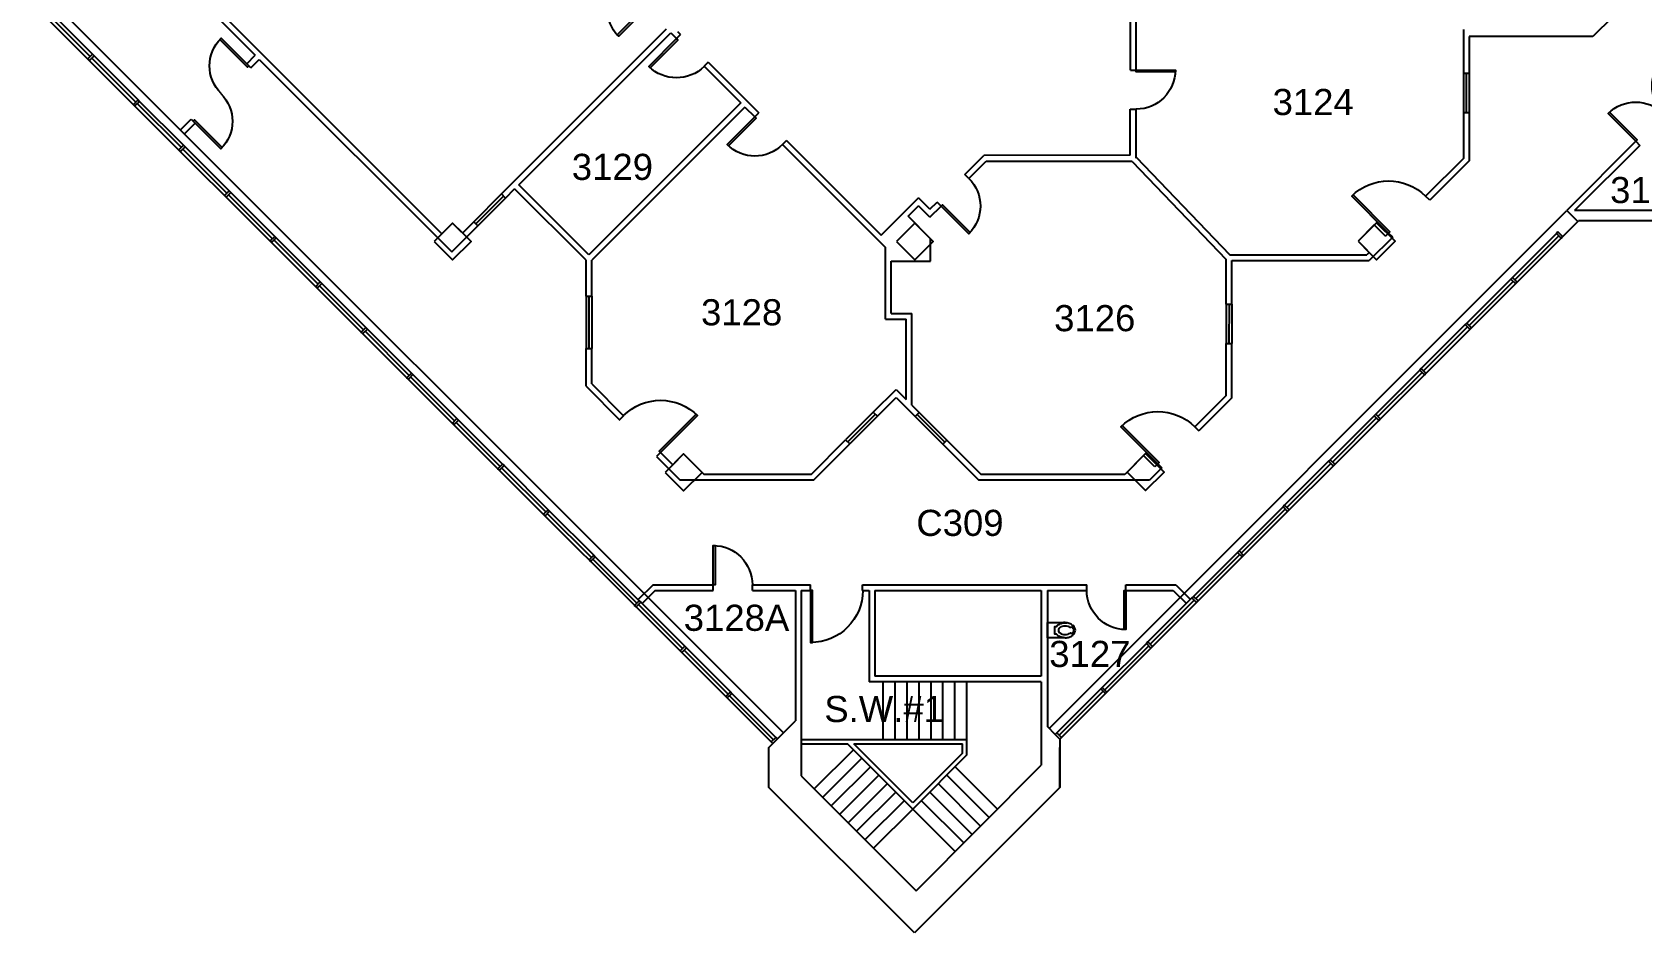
# Model space of a CAD drawing. Header units: inches. Extents: x -1169 to 5569, y -44 to 4300.
# Drawn here: x 878 to 2356, y -28 to 799 of the extents above; entities that cross this region are included whole.
import ezdxf

# ---------------------------------------------------------------- set-up
doc = ezdxf.new("R2010")
doc.units = ezdxf.units.IN
doc.header["$LTSCALE"] = 96
doc.header["$MEASUREMENT"] = 0
doc.layers.get('0').update_dxf_attribs({"linetype": 'CONTINUOUS'})
for name, color, linetype in [('A-ANNO-ROOM', 4, 'CONTINUOUS'), ('A-DOOR', 2, 'CONTINUOUS'), ('A-FLOR-PFIX', 2, 'CONTINUOUS'), ('A-FLOR-STRS', 2, 'CONTINUOUS'), ('A-GLAZ', 2, 'CONTINUOUS'), ('A-GLAZ-SILL', 1, 'CONTINUOUS'), ('A-WALL-FULL', 6, 'CONTINUOUS')]:
    doc.layers.add(name, color=color, linetype=linetype)
doc.styles.add('Arial', font='arial.ttf')

# ---------------------------------------------------------------- blocks, each defined once
blk = doc.blocks.new('P2477016')
for p, q in [((-3.603083, -23.831759), (-3.603083, -23.831759)), ((-2.504894, -21.068753), (-2.504894, -21.068753))]:
    blk.add_line(p, q)
for points in [[(-6.93083, -16.399601, -0.022673), (-7, -14.875), (-7, 0), (-3.020761, 0), (0, 0), (3.020761, 0), (7, 0), (7, -14.875)], [(-6.937926, -16.211212, -0.074934), (-6.387938, -12.562014, -0.085426), (-4.920528, -9.670474, -0.066386), (-3.550098, -8.264603), (-3.550098, -6.711212), (3.449902, -6.711212), (3.449902, -8.264603, -0.066386), (4.820333, -9.670474, -0.085426), (6.287743, -12.562014, -0.111314), (6.709134, -17.991061)], [(3.991504, -23.722377, -0.562484), (3.158962, -23.529526), (2.424162, -21.300368, -0.238976), (2.492058, -20.853364, 0.08035), (3.421006, -18.976205, 0.074934), (3.837731, -16.211212, 0.074934), (3.421006, -13.446218, 0.085426), (2.414145, -11.462194, 0.066386), (1.597345, -10.624271, 0.330534), (-1.69754, -10.624271, 0.066386), (-2.51434, -11.462194, 0.085426), (-3.521201, -13.446218, 0.074934), (-3.937926, -16.211212, 0.074934), (-3.521201, -18.976205, 0.08035), (-2.592253, -20.853364, -0.238976), (-2.524357, -21.300368), (-3.250575, -23.503493, -0.549653), (-4.069149, -23.710095)], [(-4.023967, -23.748064, 0.06085), (-2.498761, -25.015482, 0.143932), (0, -25.75)], [(-2.976493, -22.67201, 0.063273), (-1.687041, -23.754089, 0.143932), (0, -24.25)], [(0, -25.75, 0.143932), (2.498761, -25.015482, 0.107177), (4.949747, -22.564786, 0.077997), (6.431696, -19.212481, 0.065232), (7, -14.875)], [(0, -24.25, 0.143932), (1.687041, -23.754089, 0.059203), (2.902316, -22.750942)]]:
    blk.add_lwpolyline(points, format="xyb")
for centre, radius, start, end in [((5.443363, -16.211212), 12.38129, 180, 197.141641), ((2.746106, -17.043143), 9.558648, 197.141641, 216.672481), ((1.035634, -18.316811), 7.426057, 216.672481, 226.574161)]:
    blk.add_arc(centre, radius, start, end)
blk = doc.blocks.new('*U44')
for p, q in [((0, 0), (0, 0)), ((36, 0), (36, 0))]:
    blk.add_line(p, q)
blk.add_lwpolyline([(0, 0), (0, -36), (1.75, -36), (1.75, 0)], close=True)
blk.add_arc((0, 0), 36, 270, 0)
blk = doc.blocks.new('*U42')
for p, q in [((0, 0), (0, 0)), ((-36, 0), (-36, 0))]:
    blk.add_line(p, q)
blk.add_lwpolyline([(0, 0), (0, 36), (-1.75, 36), (-1.75, 0)], close=True)
blk.add_arc((0, 0), 36, 90, 180)
blk = doc.blocks.new('*U45')
for p, q in [((0, 0), (0, 0)), ((36, 0), (36, 0))]:
    blk.add_line(p, q)
blk.add_lwpolyline([(0, 0), (0, 36), (1.75, 36), (1.75, 0)], close=True)
blk.add_arc((0, 0), 36, 0, 90)
blk = doc.blocks.new('*U69')
for p, q in [((0, 0), (0, 0)), ((-48, 0), (-48, 0))]:
    blk.add_line(p, q)
blk.add_lwpolyline([(0, 0), (0, 48), (-1.75, 48), (-1.75, 0)], close=True)
blk.add_arc((0, 0), 48, 90, 180)
blk = doc.blocks.new('*U70')
for p, q in [((0, 0), (0, 0)), ((36, 0), (36, 0))]:
    blk.add_line(p, q)
blk.add_lwpolyline([(0, 0), (0, -36), (1.75, -36), (1.75, 0)], close=True)
blk.add_arc((0, 0), 36, 270, 0)
blk = doc.blocks.new('*U71')
for p, q in [((0, 0), (0, 0)), ((-48, 0), (-48, 0))]:
    blk.add_line(p, q)
blk.add_lwpolyline([(0, 0), (0, -48), (-1.75, -48), (-1.75, 0)], close=True)
blk.add_arc((0, 0), 48, 180, 270)
blk = doc.blocks.new('*U72')
for p, q in [((0, 0), (0, 0)), ((-36, 0), (-36, 0))]:
    blk.add_line(p, q)
blk.add_lwpolyline([(0, 0), (0, 36), (-1.75, 36), (-1.75, 0)], close=True)
blk.add_arc((0, 0), 36, 90, 180)
blk = doc.blocks.new('*U43')
for p, q in [((0, 0), (0, 0)), ((-36, 0), (-36, 0))]:
    blk.add_line(p, q)
blk.add_lwpolyline([(0, 0), (0, -36), (-1.75, -36), (-1.75, 0)], close=True)
blk.add_arc((0, 0), 36, 180, 270)
blk = doc.blocks.new('*U73')
for p, q in [((0, 0), (0, 0)), ((-48, 0), (-48, 0))]:
    blk.add_line(p, q)
blk.add_lwpolyline([(0, 0), (0, -48), (-1.75, -48), (-1.75, 0)], close=True)
blk.add_arc((0, 0), 48, 180, 270)
blk = doc.blocks.new('*U74')
for p, q in [((0, 0), (0, 0)), ((36, 0), (36, 0))]:
    blk.add_line(p, q)
blk.add_lwpolyline([(0, 0), (0, 36), (1.75, 36), (1.75, 0)], close=True)
blk.add_arc((0, 0), 36, 0, 90)
blk = doc.blocks.new('*U75')
for p, q in [((0, 0), (0, 0)), ((-36, 0), (-36, 0))]:
    blk.add_line(p, q)
blk.add_lwpolyline([(0, 0), (0, 36), (-1.75, 36), (-1.75, 0)], close=True)
blk.add_arc((0, 0), 36, 90, 180)
blk = doc.blocks.new('*U78')
for p, q in [((0, 0), (0, 0)), ((36, 0), (36, 0))]:
    blk.add_line(p, q)
blk.add_lwpolyline([(0, 0), (0, 36), (1.75, 36), (1.75, 0)], close=True)
blk.add_arc((0, 0), 36, 0, 90)

msp = doc.modelspace()

# ---------------------------------------------------------------- linework, layer by layer
at = {"layer": 'A-FLOR-STRS'}
for p, q in [((1659.2, 148.3), (1659.2, 202.2)), ((1670.2, 148.3), (1670.2, 202.2)), ((1681.2, 148.3), (1681.2, 202.2)), ((1692.2, 148.3), (1692.2, 202.2)), ((1703.2, 148.3), (1703.2, 202.2)), ((1714.2, 148.3), (1714.2, 202.2)), ((1725.2, 148.3), (1725.2, 202.2)), ((1736.2, 148.3), (1736.2, 202.2)), ((1632, 139.8), (1596, 103.9)), ((1639.8, 132), (1603.8, 96.1)), ((1647.5, 124.2), (1611.6, 88.3)), ((1725.3, 124.2), (1764.3, 85.2)), ((1655.3, 116.4), (1619.4, 80.5)), ((1663.1, 108.7), (1627.1, 72.7)), ((1709.8, 108.6), (1748.7, 69.6)), ((1717.6, 116.4), (1756.5, 77.4)), ((1670.9, 100.9), (1634.9, 64.9)), ((1678.7, 93.1), (1642.7, 57.2)), ((1694.2, 93.1), (1733.2, 54.1)), ((1702, 100.9), (1741, 61.9)), ((1686.4, 85.3), (1650.5, 49.4)), ((1686.4, 85.3), (1725.4, 46.3))]:
    msp.add_line(p, q, dxfattribs=at)
at = {"layer": 'A-GLAZ'}
for p, q in [((1557.2, 146.2), (176.3, 1527)), ((890.5, 817.1), (931, 776.7)), ((892.7, 819.2), (933.1, 778.8)), ((932.4, 775.2), (972.8, 734.8)), ((934.5, 777.4), (974.9, 736.9)), ((2192.1, 761.4), (2192.1, 725.4)), ((2194.7, 761.4), (2194.7, 725.4)), ((2197.3, 761.4), (2197.3, 725.4)), ((974.2, 733.4), (1014.7, 693)), ((976.3, 735.5), (1016.8, 695.1)), ((1016.1, 691.6), (1056.5, 651.1)), ((1018.2, 693.7), (1058.6, 653.2)), ((1060, 651.8), (1100.5, 611.4)), ((1057.9, 649.7), (1098.3, 609.3)), ((1283.2, 624.9), (1308.6, 650.4)), ((1285, 623), (1310.5, 648.5)), ((1286.9, 621.2), (1312.3, 646.6)), ((1312.3, 646.6), (1308.6, 650.4)), ((1286.9, 621.2), (1283.2, 624.9)), ((1099.8, 607.9), (1140.2, 567.4)), ((1101.9, 610), (1142.3, 569.6)), ((1822.2, 150.2), (2281.8, 609.8)), ((2277.6, 614.1), (2237.1, 573.6)), ((2279.7, 611.9), (2239.3, 571.5)), ((1141.6, 566), (1182, 525.6)), ((1143.7, 568.1), (1184.2, 527.7)), ((2235.7, 572.2), (2195.3, 531.8)), ((2237.8, 570.1), (2197.4, 529.7)), ((1386.4, 556.4), (1386.4, 508.4)), ((1389, 556.4), (1389, 508.4)), ((1391.7, 556.4), (1391.7, 508.4)), ((1974.2, 549.1), (1974.2, 513.1)), ((1976.9, 549.1), (1976.8, 513.1)), ((1979.5, 549.1), (1979.5, 513.1)), ((1183.4, 524.2), (1223.9, 483.7)), ((1185.6, 526.3), (1226, 485.9)), ((2193.9, 530.4), (2153.4, 489.9)), ((2196, 528.2), (2155.6, 487.8)), ((2152, 488.5), (2111.6, 448.1)), ((1225.3, 482.3), (1265.7, 441.9)), ((1227.4, 484.5), (1267.8, 444)), ((2154.2, 486.4), (2113.7, 446)), ((1650.2, 449.8), (1624.8, 424.4)), ((1652.1, 448), (1626.6, 422.5)), ((1653.9, 446.1), (1628.5, 420.7)), ((1688.6, 445.9), (1714.1, 420.5)), ((1690.5, 447.8), (1716, 422.3)), ((1692.4, 449.6), (1717.8, 424.2)), ((2110.2, 446.7), (2069.8, 406.2)), ((2112.3, 444.6), (2071.9, 404.1)), ((1267.1, 440.5), (1307.6, 400.1)), ((1269.3, 442.6), (1309.7, 402.2)), ((1311.1, 400.8), (1351.5, 360.3)), ((2068.3, 404.8), (2027.9, 364.4)), ((2070.5, 402.7), (2030, 362.3)), ((1309, 398.6), (1349.4, 358.2)), ((1350.8, 356.8), (1391.3, 316.4)), ((1352.9, 358.9), (1393.4, 318.5)), ((2026.5, 363), (1986.1, 322.6)), ((2028.6, 360.9), (1988.2, 320.4)), ((1392.7, 315), (1433.1, 274.5)), ((1394.8, 317.1), (1435.2, 276.6)), ((1984.7, 321.1), (1944.2, 280.7)), ((1986.8, 319), (1946.3, 278.6)), ((1434.5, 273.1), (1474.9, 232.7)), ((1436.6, 275.2), (1477.1, 234.8)), ((1942.8, 279.3), (1902.4, 238.9)), ((1944.9, 277.2), (1904.5, 236.7)), ((1901, 237.5), (1860.5, 197)), ((1476.4, 231.3), (1516.8, 190.8)), ((1478.5, 233.4), (1518.9, 193)), ((1903.1, 235.3), (1862.7, 194.9)), ((1859.1, 195.6), (1818.7, 155.2)), ((1861.2, 193.5), (1820.8, 153.1)), ((1518.2, 189.4), (1558.6, 149)), ((1520.3, 191.5), (1560.8, 151.1))]:
    msp.add_line(p, q, dxfattribs=at)
at = {"layer": 'A-GLAZ-SILL'}
for p, q in [((1567.8, 155.4), (185.8, 1537.4)), ((1811.6, 159.4), (2287.2, 635.1))]:
    msp.add_line(p, q, dxfattribs=at)
at = {"layer": 'A-WALL-FULL'}
for p, q in [((1886.3, 764.3), (1886.3, 838.1)), ((1035.5, 824.8), (1082.5, 777.8)), ((2329.3, 813.3), (2311.1, 795.1)), ((1058.8, 809), (1254, 613.8)), ((1308.6, 650.4), (1460.4, 802.1)), ((1324.5, 658.8), (1464.1, 798.4)), ((1464.1, 798.4), (1469.4, 793.1)), ((1470.3, 799.7), (1473.1, 796.8)), ((1891.5, 764.3), (1891.5, 810.9)), ((2192.1, 801.4), (2192.1, 761.4)), ((1469.4, 793.1), (1473.1, 796.8)), ((2197.3, 795.1), (2197.3, 761.4)), ((2311.1, 795.1), (2197.3, 795.1)), ((1074.7, 770), (1082.5, 777.8)), ((1078.4, 766.3), (1074.7, 770)), ((1078.4, 766.3), (1086.3, 774.1)), ((1086.3, 774.1), (1263, 597.3)), ((1498.6, 771.4), (1494.9, 767.7)), ((1498.6, 771.4), (1545.1, 724.9)), ((1494.9, 767.7), (1528.6, 734)), ((1886.3, 764.3), (1891.5, 764.3)), ((2192.1, 761.4), (2197.3, 761.4)), ((1528.6, 734), (1389, 594.4)), ((1532.3, 730.2), (1391.7, 589.6)), ((1532.3, 730.2), (1541.4, 721.2)), ((1541.4, 721.2), (1545.1, 724.9)), ((1886.2, 685.9), (1886.2, 728.3)), ((1886.2, 728.3), (1891.5, 728.3)), ((1891.5, 684.1), (1891.5, 728.3)), ((2192.1, 725.4), (2192.1, 683)), ((2192.1, 725.4), (2197.3, 725.4)), ((2197.3, 725.4), (2197.3, 680.8)), ((1014, 709.2), (1023.8, 719.1)), ((1027.5, 715.3), (1017.7, 705.5)), ((1023.8, 719.1), (1027.5, 715.3)), ((1570.5, 699.4), (1566.8, 695.7)), ((1566.8, 695.7), (1661.4, 601.1)), ((1570.5, 699.4), (1657.4, 612.6)), ((1891.5, 683.3), (1891.5, 695.5)), ((2350.5, 698.8), (2287.2, 635.1)), ((2354.2, 695), (2294.2, 635.1)), ((2350.5, 698.8), (2354.2, 695)), ((1734.3, 668.4), (1751.7, 685.8)), ((1738, 664.7), (1753.8, 680.6)), ((1886.2, 685.9), (1751.7, 685.8)), ((1887.8, 680.3), (1753.8, 680.2)), ((1887.8, 680.3), (1974.3, 590.3)), ((1891.5, 684.1), (1977.7, 594.4)), ((2192.1, 683), (2157.4, 648.4)), ((2197.3, 680.8), (2161.2, 644.6)), ((1738, 664.7), (1734.3, 668.4)), ((1312.3, 646.6), (1320.8, 655.1)), ((1386.4, 589.6), (1320.8, 655.1)), ((1389, 594.4), (1324.5, 658.8)), ((1657.4, 612.6), (1691.7, 646.9)), ((1682.2, 629.9), (1691.7, 639.4)), ((1702.2, 636.4), (1691.7, 646.9)), ((1702.2, 629), (1691.7, 639.4)), ((1702.2, 636.4), (1708.8, 643)), ((1702.2, 629), (1712.5, 639.3)), ((1712.5, 639.3), (1708.8, 643)), ((2161.2, 644.6), (2157.4, 648.4)), ((1254, 613.8), (1263.8, 623.7)), ((1263, 597.3), (1286.9, 621.2)), ((1263.8, 623.7), (1272.9, 614.6)), ((1273.1, 614.8), (1283.2, 624.9)), ((1702.8, 609.2), (1682.2, 629.9)), ((2110.3, 621.9), (2095.4, 607)), ((2120.7, 611.6), (2110.3, 621.9)), ((2281.8, 609.8), (2297.8, 625.8)), ((2287.2, 635.1), (2297.1, 625.2)), ((2425.3, 635.1), (2294.2, 635.1)), ((2561.8, 625.8), (2297.8, 625.8)), ((1702.8, 588.7), (1702.8, 609.2)), ((2095.4, 607), (2105.7, 596.7)), ((2127.2, 610.7), (2105.7, 589.2)), ((2120.7, 611.6), (2123.5, 614.4)), ((2127.2, 610.7), (2123.5, 614.4)), ((1661.4, 535.4), (1661.4, 601.1)), ((1977.7, 594.4), (2103.5, 594.4)), ((2105.7, 596.7), (2103.5, 594.4)), ((1386.4, 556.4), (1386.4, 589.6)), ((1391.7, 556.4), (1391.7, 589.6)), ((1666.7, 588.7), (1702.8, 588.7)), ((1666.7, 540.7), (1666.7, 588.7)), ((1974.3, 549.1), (1974.3, 590.3)), ((1979.5, 549.1), (1979.5, 589.2)), ((1979.5, 589.2), (2105.7, 589.2)), ((1386.4, 556.4), (1391.7, 556.4)), ((1974.2, 549.1), (1979.5, 549.1)), ((1661.4, 535.4), (1680.4, 535.4)), ((1666.7, 540.7), (1685.6, 540.7)), ((1680.3, 461.7), (1680.4, 535.4)), ((1685.6, 456.4), (1685.6, 540.7)), ((1386.4, 508.4), (1391.7, 508.4)), ((1386.4, 473.8), (1386.4, 508.4)), ((1391.7, 475.9), (1391.7, 508.4)), ((1974.2, 465.1), (1974.2, 513.1)), ((1974.2, 513.1), (1979.5, 513.1)), ((1979.5, 463), (1979.5, 513.1)), ((1386.4, 473.8), (1417.4, 442.7)), ((1391.7, 475.9), (1420.9, 446.6)), ((1650.2, 449.8), (1671.2, 470.8)), ((1653.9, 446.1), (1671.2, 463.4)), ((1671.2, 470.8), (1680.3, 461.7)), ((1671.2, 463.4), (1688.6, 445.9)), ((1974.2, 465.1), (1945.5, 436.4)), ((1979.5, 463), (1949.2, 432.7)), ((1420.9, 446.6), (1417.2, 442.9)), ((1650.2, 449.8), (1653.9, 446.1)), ((1685.6, 456.4), (1692.4, 449.6)), ((1692.4, 449.6), (1688.6, 445.9)), ((1945.5, 436.4), (1949.2, 432.7)), ((1593.1, 392.7), (1624.8, 424.4)), ((1595.2, 387.4), (1628.5, 420.7)), ((1624.8, 424.4), (1628.5, 420.7)), ((1717.8, 424.2), (1714.1, 420.5)), ((1714.1, 420.5), (1747.1, 387.4)), ((1717.8, 424.2), (1749.3, 392.7)), ((1454.8, 412.8), (1451.1, 409.1)), ((1451.1, 409.1), (1472.7, 387.4)), ((1454.8, 412.8), (1466, 401.6)), ((1466, 401.6), (1476, 411.6)), ((1476, 411.6), (1494.9, 392.7)), ((1898.4, 410), (1881.2, 392.7)), ((1908.7, 399.6), (1898.4, 410)), ((1911.6, 402.5), (1908.7, 399.6)), ((1911.6, 402.5), (1915.3, 398.8)), ((1595.2, 387.4), (1472.7, 387.4)), ((1593.1, 392.7), (1494.9, 392.7)), ((1903.9, 387.4), (1747.1, 387.4)), ((1881.2, 392.7), (1749.3, 392.7)), ((1915.3, 398.8), (1903.9, 387.4)), ((1447.9, 291.4), (1434.2, 277.7)), ((1450, 286.2), (1437.9, 274)), ((1447.9, 291.4), (1503.1, 291.4)), ((1450, 286.2), (1503.1, 286.2)), ((1503.1, 286.2), (1503.1, 291.4)), ((1539.1, 291.4), (1592.4, 291.4)), ((1539.1, 286.2), (1539.1, 291.4)), ((1539.1, 286.2), (1578.7, 286.2)), ((1578.7, 286.2), (1578.7, 166.3)), ((1584, 286.2), (1584, 115.9)), ((1584, 286.2), (1592.4, 286.2)), ((1592.4, 286.2), (1592.4, 291.4)), ((1640.4, 291.4), (1846.2, 291.4)), ((1640.4, 286.2), (1640.4, 291.4)), ((1640.4, 286.2), (1646.4, 286.2)), ((1646.4, 286.2), (1646.4, 202.2)), ((1651.6, 286.2), (1804.3, 286.2)), ((1651.6, 286.2), (1651.6, 207.4)), ((1804.3, 286.2), (1804.3, 207.4)), ((1810.1, 286.2), (1810.1, 161)), ((1810.1, 286.2), (1846.2, 286.2)), ((1846.2, 286.2), (1846.2, 291.4)), ((1882.2, 291.4), (1927.9, 291.4)), ((1882.2, 286.2), (1882.2, 291.4)), ((1882.2, 286.2), (1925.7, 286.2)), ((1925.7, 286.2), (1937.7, 274.2)), ((1927.9, 291.4), (1941.4, 277.9)), ((1804.3, 207.4), (1651.6, 207.4)), ((1804.3, 202.2), (1646.4, 202.2)), ((1804.3, 202.2), (1804.3, 125.7)), ((1554.2, 141.8), (1578.7, 166.3)), ((1584, 149.2), (1736.2, 149.2)), ((1736.2, 135.1), (1736.2, 149.2)), ((1817.3, 153.8), (1810.1, 161)), ((1821.5, 149.5), (1821.5, 105.2)), ((1554.2, 105.2), (1554.2, 141.8)), ((1584, 145.2), (1626.6, 145.2)), ((1686.4, 85.3), (1626.6, 145.2)), ((1686.4, 91), (1632.2, 145.2)), ((1632.2, 145.2), (1732.2, 145.2)), ((1732.2, 136.7), (1686.4, 91)), ((1736.2, 135.1), (1686.4, 85.3)), ((1732.2, 136.7), (1732.2, 145.2)), ((1821.5, 105.2), (1821.5, 141.8)), ((1689.6, 10.2), (1804.3, 125.7)), ((1687.9, -28.5), (1554.2, 105.2)), ((1584, 115.9), (1689.6, 10.2)), ((1821.5, 105.2), (1687.9, -28.5)), ((1821.5, 105.2), (1687.9, -28.5))]:
    msp.add_line(p, q, dxfattribs=at)
for points in [[(933.1, 778.8), (934.5, 777.4), (930.3, 773.1), (928.8, 774.5)], [(974.9, 736.9), (976.3, 735.5), (972.1, 731.3), (970.7, 732.7)], [(1016.8, 695.1), (1018.2, 693.7), (1013.9, 689.4), (1012.5, 690.8)], [(1058.6, 653.2), (1060, 651.8), (1055.8, 647.6), (1054.4, 649)], [(1246.9, 606.7), (1263.8, 589.8), (1280.8, 606.7), (1263.8, 623.7)], [(1671.4, 606.7), (1688.3, 589.8), (1705.3, 606.7), (1688.3, 623.7)], [(2095.4, 607), (2112.4, 590), (2129.4, 607), (2112.4, 624)], [(1100.5, 611.4), (1101.9, 610), (1097.6, 605.7), (1096.2, 607.2)], [(2279, 615.5), (2277.6, 614.1), (2281.8, 609.8), (2283.2, 611.2)], [(1142.3, 569.6), (1143.7, 568.1), (1139.5, 563.9), (1138.1, 565.3)], [(2237.1, 573.6), (2235.7, 572.2), (2240, 568), (2241.4, 569.4)], [(1184.2, 527.7), (1185.6, 526.3), (1181.3, 522.1), (1179.9, 523.5)], [(2195.3, 531.8), (2193.9, 530.4), (2198.1, 526.1), (2199.5, 527.5)], [(2153.4, 489.9), (2152, 488.5), (2156.3, 484.3), (2157.7, 485.7)], [(1226, 485.9), (1227.4, 484.5), (1223.2, 480.2), (1221.8, 481.6)], [(1267.8, 444), (1269.3, 442.6), (1265, 438.4), (1263.6, 439.8)], [(2111.6, 448.1), (2110.2, 446.7), (2114.4, 442.4), (2115.8, 443.9)], [(1309.7, 402.2), (1311.1, 400.8), (1306.9, 396.5), (1305.4, 397.9)], [(1459, 394.6), (1476, 377.6), (1492.9, 394.6), (1476, 411.6)], [(1883.3, 394.9), (1900.2, 377.9), (1917.2, 394.9), (1900.2, 411.8)], [(2069.8, 406.2), (2068.3, 404.8), (2072.6, 400.6), (2074, 402)], [(1351.5, 360.3), (1352.9, 358.9), (1348.7, 354.7), (1347.3, 356.1)], [(2027.9, 364.4), (2026.5, 363), (2030.7, 358.7), (2032.2, 360.2)], [(1393.4, 318.5), (1394.8, 317.1), (1390.5, 312.8), (1389.1, 314.2)], [(1986.1, 322.6), (1984.7, 321.1), (1988.9, 316.9), (1990.3, 318.3)], [(1435.2, 276.6), (1436.6, 275.2), (1432.4, 271), (1431, 272.4)], [(1944.2, 280.7), (1942.8, 279.3), (1947, 275.1), (1948.5, 276.5)], [(1902.4, 238.9), (1901, 237.5), (1905.2, 233.2), (1906.6, 234.6)], [(1477.1, 234.8), (1478.5, 233.4), (1474.2, 229.1), (1472.8, 230.6)], [(1518.9, 193), (1520.3, 191.5), (1516.1, 187.3), (1514.7, 188.7)], [(1860.5, 197), (1859.1, 195.6), (1863.4, 191.4), (1864.8, 192.8)], [(1560.8, 151.1), (1562.2, 149.7), (1557.9, 145.5), (1556.5, 146.9)], [(1818.7, 155.2), (1817.3, 153.8), (1821.5, 149.5), (1822.9, 150.9)]]:
    msp.add_lwpolyline(points, close=True, dxfattribs=at)

# ---------------------------------------------------------------- block references
at = {"layer": 'A-DOOR'}
for name, p, xscale, rotation in [('*U75', (1441.8, 820.7), -1, 134.9999999999994), ('*U78', (1076.6, 768.1), -1, 45.0000000000092), ('*U74', (1469.4, 793.1), -1, 134.9999999999994), ('*U45', (2401.4, 749.7), -1, 45.00000000000001), ('*U44', (1891.6, 764.3), -1, 90), ('*U43', (1025.6, 717.2), -1, 45.0000000000092), ('*U42', (2350.5, 698.8), -1, 45.0000000000092), ('*U74', (1541.4, 721.2), -0.9999999999999998, 134.9999999999999), ('*U69', (2123.5, 614.4), -1, 45.0000000000092), ('*U43', (1712.5, 639.3), -0.9999999999999999, 45.00000000000886), ('*U73', (1454.8, 412.8), -1, 134.9999999999999), ('*U69', (1911.6, 402.5), -1, 45.0000000000092)]:
    msp.add_blockref(name, p, dxfattribs=dict(at, xscale=xscale, rotation=rotation))
at = {"layer": 'A-DOOR', "xscale": -1}
for name, p in [('*U72', (1503.1, 291.4)), ('*U71', (1592.6, 286.2)), ('*U70', (1882.2, 286.2))]:
    msp.add_blockref(name, p, dxfattribs=at)
at = {"layer": 'A-FLOR-PFIX', "rotation": 90}
msp.add_blockref('P2477016', (1810.1, 249.6), dxfattribs=at)

# ---------------------------------------------------------------- texts
at = {"layer": 'A-ANNO-ROOM', "style": 'Arial'}
for s, p in [('3124', (2016.9, 722.9)), ('3129', (1373.3, 663.3)), ('3124A', (2326.9, 642)), ('3128', (1492, 529.7)), ('3126', (1816.3, 524.3)), ('C309', (1689.7, 336.2)), ('3128A', (1476.1, 249)), ('3127', (1811.8, 215.8)), ('S.W.#1', (1605.2, 165.2))]:
    msp.add_text(s, height=24, dxfattribs=at).set_placement(p)

doc.saveas('drawing.dxf')
